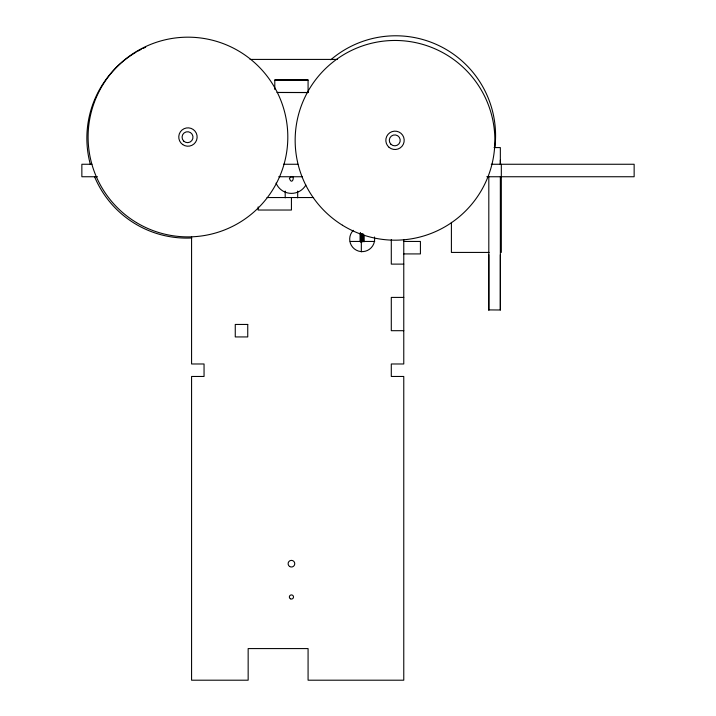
<?xml version="1.0" encoding="UTF-8"?>
<svg xmlns="http://www.w3.org/2000/svg" width="716" height="716" viewBox="0 0 716 716"><rect width="100%" height="100%" fill="white"/><g stroke="black" fill="none" stroke-linecap="round" stroke-linejoin="round"><path stroke-width="1.07" d="M488.813 254.717L488.813 309.992L488.813 176.745M488.813 309.912L500.341 309.992L500.341 254.717M500.341 160.098L500.341 164.259L500.341 147.585L494.058 147.585M250.072 59.419L337.469 59.419M274.792 80.058L308.077 80.058M308.077 92.48L277.011 92.48L308.077 92.57L308.077 80.004L274.792 80.004L274.792 89.446M91.925 164.259L81.857 164.259L81.857 176.745L97.519 176.745M283.473 164.259L297.892 164.259M491.265 164.259L634.143 164.259L634.143 176.745L486.791 176.745M278.73 176.745L302.331 176.745M267.023 197.544L313.626 197.544M350.24 241.444L374.736 241.444M403.77 241.444L420.417 241.444L420.417 253.92L403.77 253.92M489.126 252.426L451.402 252.426L451.402 222.372M403.77 264.115L391.294 264.115L391.294 239.708M403.77 297.409L391.294 297.409L391.294 330.694L403.77 330.694M501.325 164.259L501.325 252.426M500.341 176.745L500.341 309.992M403.77 239.708L403.77 363.979L391.294 363.979L391.294 376.464L403.77 376.464L403.77 680.2L308.077 680.2L308.077 648.58L248.157 648.58L248.157 680.2L191.575 680.2L191.575 376.464L204.051 376.464L204.051 363.979L191.575 363.979L191.575 236.799M364.175 235.081L364.175 241.748M363.155 233.971L363.155 241.748M362.672 233.971L362.672 241.748M362.207 233.971L362.207 241.748M361.777 233.971L361.777 241.748M361.392 233.971L361.392 241.748M361.329 241.444L361.329 251.844M361.052 233.971L361.052 241.748M360.766 233.971L360.766 241.748M360.542 233.971L360.542 241.748M360.372 232.861L360.372 241.748M360.238 232.861L360.238 241.748M297.686 191.065L297.686 197.858M291.43 197.544L291.43 210.03L258.145 210.03L258.145 206.906M285.201 191.065L285.201 197.858M330.756 59.795A99.864 99.864 0 0 1 494.899 147.245M191.763 237.98A99.864 99.864 0 0 1 94.521 176.592M90.386 164.537A99.864 99.864 0 0 1 120.288 63.688M121.022 63.044A99.864 99.864 0 0 1 136.112 52.161M137.812 51.185A99.864 99.864 0 0 1 141.267 49.332M143.021 48.455A99.864 99.864 0 0 1 145.688 47.211M374.459 236.987A12.485 12.485 0 0 1 358.412 251.056A12.485 12.485 0 0 1 353.337 230.328M305.848 185.059A16.647 16.647 0 0 1 276.054 183.108M289.407 178.347C292.531 187.288 296.164 171.715 289.407 178.347M247.745 324.446L235.26 324.446L235.26 336.932L247.745 336.932L247.745 324.446M390.909 144.238A5.459 5.459 0 0 0 400.038 141.759A5.459 5.459 0 0 0 393.335 135.091A5.459 5.459 0 0 0 390.909 144.238M183.681 141.07A5.459 5.459 0 0 0 192.81 138.591A5.459 5.459 0 0 0 186.106 131.923A5.459 5.459 0 0 0 183.681 141.07M342.445 225.227A99.864 99.864 0 0 0 494.828 143.397A99.864 99.864 0 0 0 347.779 52.34A99.864 99.864 0 0 0 342.445 225.227M389.083 147.335A9.183 9.183 0 0 0 404.057 141.947A9.183 9.183 0 0 0 391.903 131.681A9.183 9.183 0 0 0 389.083 147.335M136.452 222.587A99.864 99.864 0 0 0 287.796 138.859A99.864 99.864 0 0 0 139.611 49.655A99.864 99.864 0 0 0 136.452 222.587M182.714 144.578A9.183 9.183 0 0 0 197.106 137.803A9.183 9.183 0 0 0 184.039 128.719A9.183 9.183 0 0 0 182.714 144.578M289.613 566.481A3.329 3.329 0 0 0 294.759 563.877A3.329 3.329 0 0 0 289.926 560.726A3.329 3.329 0 0 0 289.613 566.481M290.392 598.782A2.076 2.076 0 0 0 293.515 596.983A2.076 2.076 0 0 0 290.392 595.184A2.076 2.076 0 0 0 290.392 598.782"/></g></svg>
